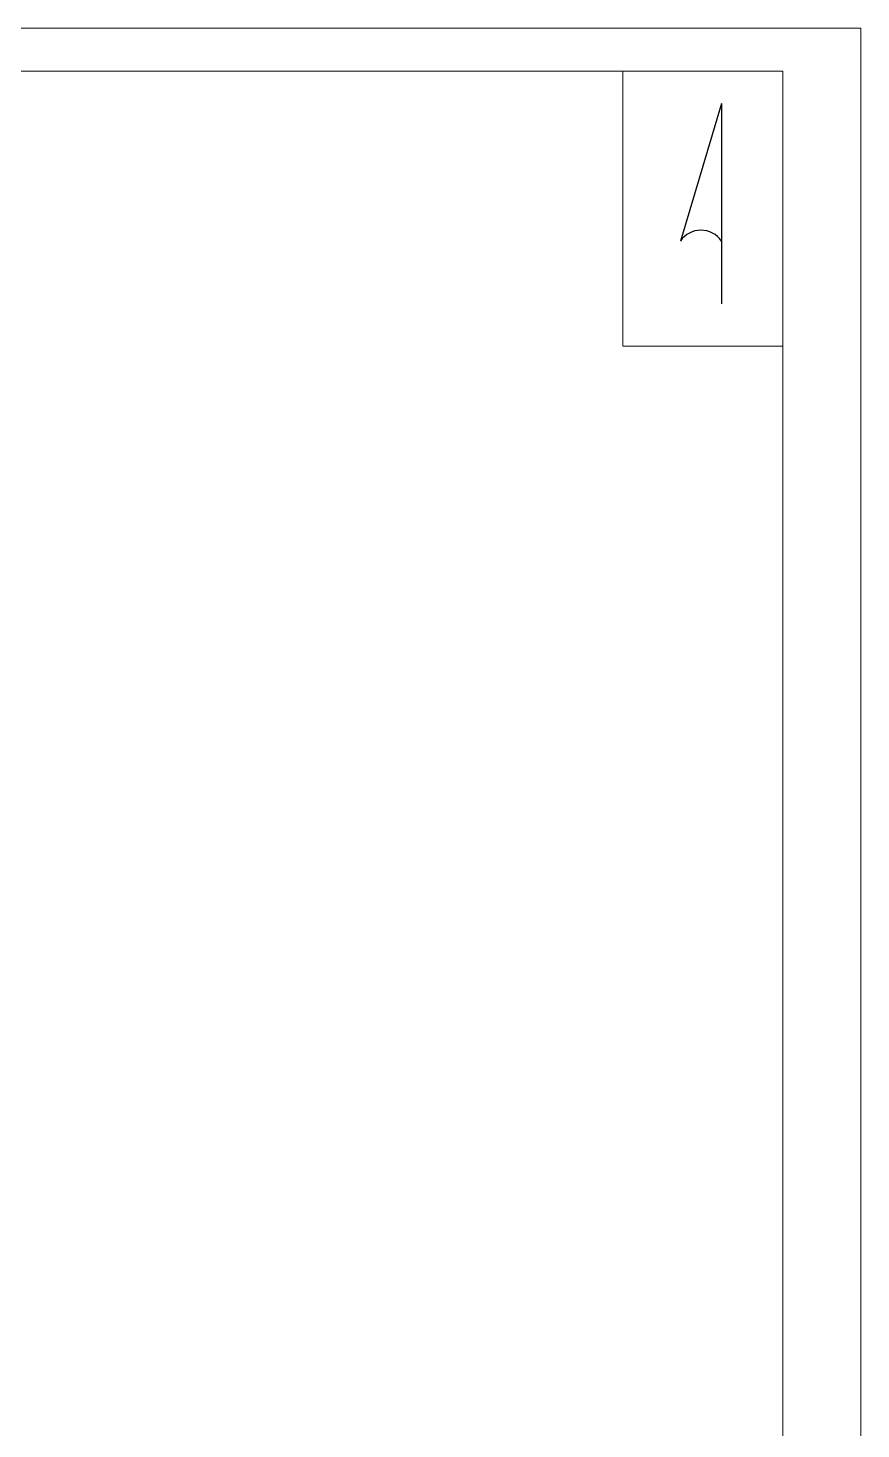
# Paper-space layout '2' of a CAD drawing. Header units: inches. Extents: x 1.3 to 17.9, y 1 to 11.6.
# Drawn here: x 14.76 to 17.9, y 6.29 to 11.57 of the extents above; entities that cross this region are included whole.
import ezdxf

# ---------------------------------------------------------------- set-up
doc = ezdxf.new("R2010")
doc.units = ezdxf.units.IN
doc.header["$MEASUREMENT"] = 0
doc.layers.add('unk 2 (def)', color=7, linetype='Continuous', lineweight=0)
doc.layers.add('z Level 63', color=7, linetype='Continuous', lineweight=0)

# ---------------------------------------------------------------- blocks, each defined once
blk = doc.blocks.new('ATTSW_NORTH1')
at = {"layer": 'z Level 63', "color": 0, "linetype": 'Continuous', "lineweight": -2, "ltscale": 800.0016}
for q in [(-1458, -1329), (0, -3559)]:
    blk.add_line((0, 3559), q, dxfattribs=at)
blk.add_arc((-729, -1826), 882, 34.2979, 145.7021, dxfattribs=at)

psp = doc.layouts.new('2')

# ---------------------------------------------------------------- linework, layer by layer
at = {"layer": 'z Level 63', "color": 7, "linetype": 'Continuous', "lineweight": 0, "flags": 128}
psp.add_lwpolyline([(1.3048, 11.5664), (17.895, 11.5664), (17.895, 1.0234), (1.3048, 1.0234), (1.3048, 11.5664)], dxfattribs=at)
at = {"layer": 'z Level 63', "color": 7, "linetype": 'Continuous', "lineweight": 0}
for points in [[(1.5994, 11.4036), (17.6004, 11.4036), (17.6004, 2.8759), (17.6004, 1.318), (14.6533, 1.318), (1.5994, 1.318)], [(16.9988, 11.4036), (17.6004, 11.4036), (17.6004, 10.3688), (16.9988, 10.3688)]]:
    psp.add_lwpolyline(points, close=True, dxfattribs=at)

# ---------------------------------------------------------------- block references
at = {"layer": 'unk 2 (def)', "color": 7, "linetype": 'Continuous', "lineweight": 30, "ltscale": 100, "xscale": 0.0001058182743603506, "yscale": 0.0001058182743603506, "zscale": 0.0001058182743603506}
psp.add_blockref('ATTSW_NORTH1', (17.3696, 10.9054), dxfattribs=at)

doc.saveas('drawing.dxf')
